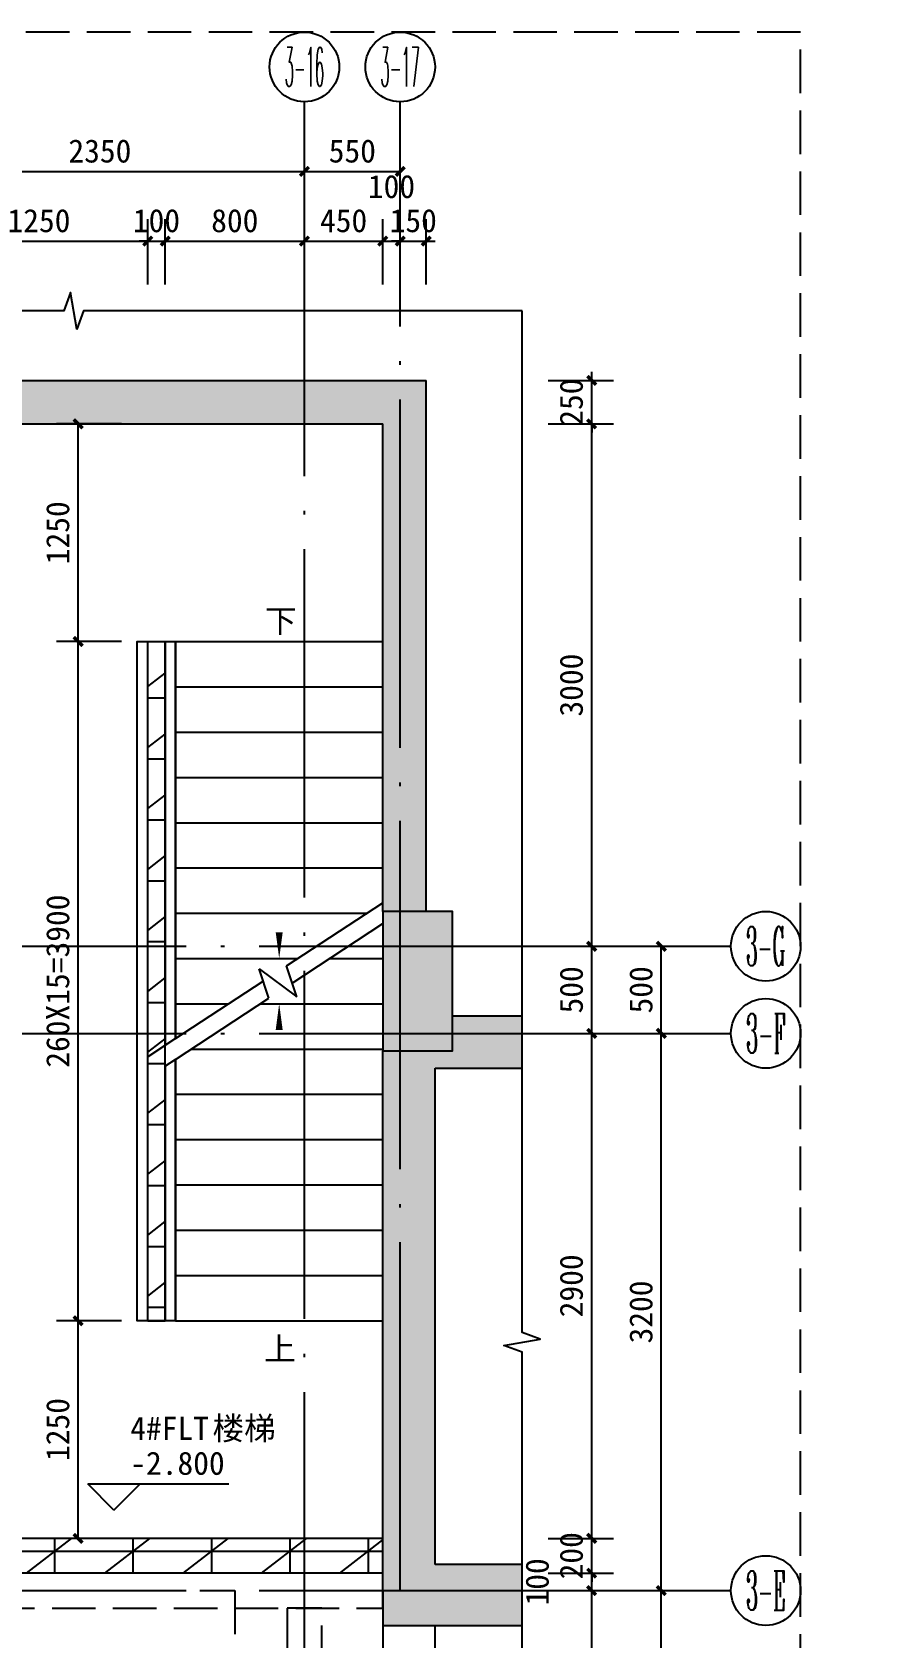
# Model space of a CAD drawing. Extents: x -10817 to 167545, y 26551 to 157048.
# Drawn here: x 18719 to 23583, y 119902 to 129124 of the extents above; entities that cross this region are included whole.
import ezdxf
from ezdxf.enums import TextEntityAlignment as Align
from ezdxf.xclip import XClip

# ---------------------------------------------------------------- set-up
doc = ezdxf.new("R2010")
doc.units = 0
doc.header["$LTSCALE"] = 1000
doc.header["$MEASUREMENT"] = 0
doc.header["$XCLIPFRAME"] = 0
doc.linetypes.add('DASH', pattern=[0.35, 0.25, -0.1])
doc.linetypes.add('DOTE', pattern=[2.42, 2, -0.2, 0.02, -0.2])
doc.layers.get('Defpoints').update_dxf_attribs({"color": 30, "linetype": 'DASH'})
for name, color, linetype in [('3#-夹层$0$A-ANNO-LEVL', 3, 'Continuous'), ('3#-夹层$0$A-ANNO-SYMB', 3, 'Continuous'), ('3#-夹层$0$A-ANNO-TEXT', 7, 'Continuous'), ('3#-夹层-墙体$0$3#-夹层$0$A-COLU-CONC-HATC', 204, 'Continuous'), ('3#-夹层-墙体$0$3#-夹层$0$A-DOOR', 51, 'Continuous'), ('3#-夹层-墙体$0$3#-夹层$0$A-FLOR-EVTR', 51, 'Continuous'), ('3#-夹层-墙体$0$3#-夹层$0$A-FLOR-STRS', 51, 'Continuous'), ('3#-夹层-墙体$0$3#-夹层$0$A-WALL-CONC', 9, 'Continuous'), ('3#-夹层-墙体$0$A-COLU-CONC', 7, 'Continuous'), ('3#-夹层-墙体$0$A-WALL-BLOK', 131, 'Continuous'), ('3#-夹层-墙体$0$A-WALL-INSL', 9, 'Continuous'), ('A-ANNO-AXIS-CIRC', 3, 'Continuous'), ('A-ANNO-AXIS-TEXT', 7, 'Continuous'), ('A-ANNO-DIMS', 3, 'Continuous'), ('A-ANNO-DOTE', 10, 'DOTE'), ('A-ANNO-SYMB', 3, 'Continuous'), ('AXIS_TEXT', 7, 'Continuous'), ('PUB_HATCH', 8, 'Continuous')]:
    doc.layers.add(name, color=color, linetype=linetype)
doc.styles.add('3#-夹层$0$_TCH_DIM', font='')
doc.styles.add('3#-夹层$0$Standard', font='')
doc.styles.add('_TCH_AXIS', font='COMPLEX', dxfattribs={"bigfont": 'GBCBIG'})
doc.styles.add('_TCH_DIM_T3', font='')
doc.styles.add('COMPLEX', font='COMPLEX')
doc.styles.get('3#-夹层$0$_TCH_DIM').set_extended_font_data('SimSun')
doc.styles.get('3#-夹层$0$Standard').set_extended_font_data('SimSun')
doc.styles.get('_TCH_DIM_T3').set_extended_font_data('SimSun')
doc.dimstyles.new('_TCH_ARCH&&50', dxfattribs={"dimtxt": 132.911392, "dimasz": 50, "dimexe": 125, "dimexo": 150, "dimgap": 50, "dimtad": 1, "dimdec": 0, "dimzin": 0, "dimdsep": 46, "dimtxsty": '_TCH_DIM_T3', "dimblk": 'ARCHTICK', "dimcen": 0.09, "dimclrt": 7, "dimazin": 2, "dimtfac": 1, "dimtdec": 0, "dimtix": 1, "dimtmove": 2, "dimatfit": 3, "dimfxl": 50, "dimtolj": 1, "dimtzin": 0, "dimarcsym": 0})
pattern_1 = [(0, (0, 0), (0, 350), []), (37.875, (400, 0), (-169.6153, 218.0767), []), (90, (400, 0), (-450, 3e-14), [])]

# ---------------------------------------------------------------- blocks, each defined once
blk = doc.blocks.new('3#-夹层-墙体$0$3#-夹层$0$A$C524E5E6F')
at = {"layer": '3#-夹层-墙体$0$3#-夹层$0$A-FLOR-EVTR'}
for points in [[(0, 0), (2200, 0), (2200, -2100), (0, -2100)], [(300, -200), (1900, -200), (1900, -1700), (300, -1700)], [(650, -1950), (1550, -1950), (1550, -1800), (650, -1800)]]:
    blk.add_lwpolyline(points, close=True, dxfattribs=at)
for points in [[(300, -1700), (1900, -200)], [(1900, -1700), (300, -200)]]:
    blk.add_lwpolyline(points, dxfattribs=at)
at = {"layer": 'Defpoints', "color": 5}
blk.add_lwpolyline([(300, 200), (1900, 200), (1900, 1700), (300, 1700)], close=True, dxfattribs=at)
blk = doc.blocks.new('_FZH')
blk.add_lwpolyline([(-0.5, -0.5), (0.5, -0.5), (0.5, 0.5), (-0.5, 0.5)], close=True)
at = {"layer": 'PUB_HATCH'}
blk.add_solid([(-0.5, -0.5), (0.5, -0.5), (-0.5, 0.5), (0.5, 0.5)], dxfattribs=at)
blk = doc.blocks.new('3#-夹层-墙体')
at = {"layer": '3#-夹层-墙体$0$3#-夹层$0$A-COLU-CONC-HATC'}
for points in [[(30283.3, 3583.3), (30400, 3500), (33000, 3500), (33250, 3750), (30300, 3750)], [(33000, 700), (33250, 700), (33250, 3750), (33000, 3500)], [(33400, 100), (33400, -100), (33230, -100), (33300, -200), (35849.7, -200), (35833, 0), (35699.7, 100)], [(33230, -100), (33000, -100), (33000, -3200), (33200, -3216.7), (33300, -3050), (33300, -200)], [(33300, -3400), (34000, -3400), (34000, -3050), (33300, -3050), (33200, -3216.7)], [(33000, -3200), (33000, -3400), (33300, -3400), (33200, -3216.7)]]:
    blk.add_hatch(color=256, dxfattribs=at).paths.add_polyline_path(points)
h = blk.add_hatch(dxfattribs=at)
h.set_pattern_fill('空心砖', color=256, scale=100, style=0)
h.set_pattern_definition(pattern_1)
h.paths.add_polyline_path([(31750, -1650), (31750, 2250), (31650, 2250), (31650, -1650)])
h = blk.add_hatch(dxfattribs=at)
h.set_pattern_fill('空心砖', color=256, scale=100, style=0)
h.set_pattern_definition(pattern_1)
h.paths.add_polyline_path([(33000, -2900), (30400, -2900), (30400, -3100), (33000, -3100)])
at = {"layer": '3#-夹层-墙体$0$3#-夹层$0$A-DOOR', "linetype": 'DASH'}
for p, q in [((33000, -3400), (33000, -4600)), ((33300, -4600), (33300, -3400))]:
    blk.add_line(p, q, dxfattribs=at)
at = {"layer": '3#-夹层-墙体$0$3#-夹层$0$A-FLOR-STRS'}
for p, q in [((31810, -30.2), (31810, 2250)), ((31810, 2250), (33000, 2250)), ((33000, 749.8), (33000, 2250)), ((31810, 1990), (33000, 1990)), ((31810, 1730), (33000, 1730)), ((31810, 1470), (33000, 1470)), ((31810, 1210), (33000, 1210)), ((31810, 950), (33000, 950)), ((32447.3, 387.5), (33000, 749.8)), ((31810, 690), (32908.8, 690)), ((32479.7, 289.1), (33000, 630.2)), ((31810, 430), (32512.1, 430)), ((32346.1, 201.6), (32290.2, 371.1)), ((32290.2, 371.1), (32505.7, 210.1)), ((32505.7, 210.1), (32447.3, 387.5)), ((32694.6, 430), (33000, 430)), ((31810, -30.2), (32313.7, 299.9)), ((31810, -149.8), (32346.1, 201.6)), ((31810, 170), (32115.5, 170)), ((32297.9, 170), (33000, 170)), ((31901.2, -90), (33000, -90)), ((31810, -1650), (31810, -149.8)), ((33000, -1650), (33000, -100)), ((31810, -350), (33000, -350)), ((31810, -610), (33000, -610)), ((31810, -870), (33000, -870)), ((31810, -1130), (33000, -1130)), ((31810, -1390), (33000, -1390)), ((31810, -1650), (33000, -1650))]:
    blk.add_line(p, q, dxfattribs=at)
blk.add_lwpolyline([(31810, -148.9), (31810, -1650), (31590, -1650), (31590, 2250), (31810, 2250), (31810, -33.5)], dxfattribs=at)
at = {"layer": '3#-夹层-墙体$0$3#-夹层$0$A-WALL-CONC'}
for p, q in [((30300, 3750), (33250, 3750)), ((33250, 700), (33250, 3750)), ((30400, 3500), (33000, 3500)), ((33000, 700), (33000, 3500)), ((33400, 100), (35699.7, 100)), ((33000, -3200), (33000, -100)), ((33300, -3050), (33300, -200)), ((33300, -200), (35849.7, -200)), ((34000, -3050), (33300, -3050)), ((33000, -3200), (33000, -3400)), ((33000, -3400), (33300, -3400)), ((33300, -3400), (34000, -3400))]:
    blk.add_line(p, q, dxfattribs=at)
at = {"layer": '3#-夹层-墙体$0$A-WALL-BLOK'}
for p, q in [((31650, -1650), (31650, 2250)), ((31650, 2250), (31750, 2250)), ((31750, -1650), (31750, 2250)), ((31650, -1650), (31750, -1650)), ((33000, -2900), (30400, -2900)), ((33000, -3100), (33000, -2900)), ((33000, -3100), (30400, -3100))]:
    blk.add_line(p, q, dxfattribs=at)
at = {"layer": '3#-夹层-墙体$0$A-WALL-INSL'}
for points in [[(31750, -189.1), (31750, -1650), (31650, -1650), (31650, 2250), (31750, 2250), (31750, -69.5)], [(31810, -30.2), (31650, -135.1)], [(31810, -149.8), (31750, -189.1)]]:
    blk.add_lwpolyline(points, dxfattribs=at)
at = {"layer": 'Defpoints', "elevation": 0}
for points in [[(29700, -3300), (33000, -3300), (33000, -3100), (29700, -3100)], [(32650, -3300), (32450, -3300), (32450, -4700), (32650, -4700)]]:
    blk.add_lwpolyline(points, close=True, dxfattribs=at)
at = {"xscale": -1}
blk.add_blockref('3#-夹层-墙体$0$3#-夹层$0$A$C524E5E6F', (32450, -4900, 0), dxfattribs=at)
at = {"layer": '3#-夹层-墙体$0$A-COLU-CONC', "xscale": 400, "yscale": 800, "zscale": 800}
blk.add_blockref('_FZH', (33200, 300), dxfattribs=at)
blk = doc.blocks.new('125-墙体')
at = {"layer": 'Defpoints'}
blk.add_lwpolyline([(8600, 100), (8600, -3300), (7850, -3300), (7850, -4700), (9150, -4700), (9150, -7200), (10350, -7200), (10350, -11200)], dxfattribs=at)
blk = doc.blocks.new('_ArchTick')
at = {"color": 0, "linetype": 'ByBlock', "const_width": 0.4}
blk.add_lwpolyline([(-0.5, -0.5), (0.5, 0.5)], dxfattribs=at)
blk = doc.blocks.new('*D3307')
at = {"layer": 'A-ANNO-DIMS', "color": 0, "lineweight": -2, "transparency": 16777216}
for p, q in [((19233.1, 121723.5), (18858.1, 121723.5)), ((18983.1, 120473.5), (18983.1, 121723.5)), ((19233.1, 120473.5), (18858.1, 120473.5))]:
    blk.add_line(p, q, dxfattribs=at)
at = {"layer": 'Defpoints', "color": 0, "transparency": 16777216}
for p in [(18983.1, 121723.5), (19383.1, 121723.5), (19383.1, 120473.5)]:
    blk.add_point(p, dxfattribs=at)
at = {"layer": 'A-ANNO-DIMS', "color": 0, "lineweight": -2, "transparency": 16777216, "xscale": 50, "yscale": 50, "zscale": 50}
for p, rotation in [((18983.1, 121723.5), 90), ((18983.1, 120473.5), 270)]:
    blk.add_blockref('_ArchTick', p, dxfattribs=dict(at, rotation=rotation))
at = {"layer": 'A-ANNO-DIMS', "color": 7, "transparency": 16777216, "insert": (18866.7, 121098.5), "char_height": 132.91, "attachment_point": 5, "rotation": 90, "style": '_TCH_DIM_T3'}
blk.add_mtext('\\A1;1250', dxfattribs=at)
blk = doc.blocks.new('*D3308')
at = {"layer": 'A-ANNO-DIMS', "color": 0, "lineweight": -2, "transparency": 16777216}
for p, q in [((19233.1, 125623.5), (18858.1, 125623.5)), ((18983.1, 121723.5), (18983.1, 125623.5)), ((19233.1, 121723.5), (18858.1, 121723.5))]:
    blk.add_line(p, q, dxfattribs=at)
at = {"layer": 'Defpoints', "color": 0, "transparency": 16777216}
for p in [(18983.1, 125623.5), (19383.1, 125623.5), (19383.1, 121723.5)]:
    blk.add_point(p, dxfattribs=at)
at = {"layer": 'A-ANNO-DIMS', "color": 0, "lineweight": -2, "transparency": 16777216, "xscale": 50, "yscale": 50, "zscale": 50}
for p, rotation in [((18983.1, 125623.5), 90), ((18983.1, 121723.5), 270)]:
    blk.add_blockref('_ArchTick', p, dxfattribs=dict(at, rotation=rotation))
at = {"layer": 'A-ANNO-DIMS', "color": 7, "transparency": 16777216, "insert": (18866.7, 123673.5), "char_height": 132.911, "attachment_point": 5, "rotation": 90, "style": '_TCH_DIM_T3'}
blk.add_mtext('\\A1;260X15=3900', dxfattribs=at)
blk = doc.blocks.new('*D3309')
at = {"layer": 'A-ANNO-DIMS', "color": 0, "lineweight": -2, "transparency": 16777216}
for p, q in [((19233.1, 126873.5), (18858.1, 126873.5)), ((18983.1, 125623.5), (18983.1, 126873.5)), ((19233.1, 125623.5), (18858.1, 125623.5))]:
    blk.add_line(p, q, dxfattribs=at)
at = {"layer": 'Defpoints', "color": 0, "transparency": 16777216}
for p in [(18983.1, 126873.5), (19383.1, 126873.5), (19383.1, 125623.5)]:
    blk.add_point(p, dxfattribs=at)
at = {"layer": 'A-ANNO-DIMS', "color": 0, "lineweight": -2, "transparency": 16777216, "xscale": 50, "yscale": 50, "zscale": 50}
for p, rotation in [((18983.1, 126873.5), 90), ((18983.1, 125623.5), 270)]:
    blk.add_blockref('_ArchTick', p, dxfattribs=dict(at, rotation=rotation))
at = {"layer": 'A-ANNO-DIMS', "color": 7, "transparency": 16777216, "insert": (18866.7, 126248.5), "char_height": 132.91, "attachment_point": 5, "rotation": 90, "style": '_TCH_DIM_T3'}
blk.add_mtext('\\A1;1250', dxfattribs=at)
blk = doc.blocks.new('*D3323')
at = {"layer": 'A-ANNO-DIMS', "color": 0, "lineweight": -2, "transparency": 16777216}
for p, q in [((18133.1, 127673.5), (18133.1, 128048.5)), ((19383.1, 127673.5), (19383.1, 128048.5)), ((18133.1, 127923.5), (19383.1, 127923.5))]:
    blk.add_line(p, q, dxfattribs=at)
at = {"layer": 'Defpoints', "color": 0, "transparency": 16777216}
for p in [(19383.1, 127923.5), (18133.1, 127523.5), (19383.1, 127523.5)]:
    blk.add_point(p, dxfattribs=at)
at = {"layer": 'A-ANNO-DIMS', "color": 0, "lineweight": -2, "transparency": 16777216, "xscale": 50, "yscale": 50, "zscale": 50, "rotation": 180}
blk.add_blockref('_ArchTick', (18133.1, 127923.5), dxfattribs=at)
at = {"layer": 'A-ANNO-DIMS', "color": 0, "lineweight": -2, "transparency": 16777216, "xscale": 50, "yscale": 50, "zscale": 50}
blk.add_blockref('_ArchTick', (19383.1, 127923.5), dxfattribs=at)
at = {"layer": 'A-ANNO-DIMS', "color": 7, "transparency": 16777216, "insert": (18758.1, 128040), "char_height": 132.91, "attachment_point": 5, "style": '_TCH_DIM_T3'}
blk.add_mtext('\\A1;1250', dxfattribs=at)
blk = doc.blocks.new('*D3324')
at = {"layer": 'A-ANNO-DIMS', "color": 0, "lineweight": -2, "transparency": 16777216}
for p, q in [((19383.1, 127673.5), (19383.1, 128048.5)), ((19483.1, 127673.5), (19483.1, 128048.5)), ((19383.1, 127923.5), (19333.1, 127923.5)), ((19383.1, 127923.5), (19483.1, 127923.5)), ((19483.1, 127923.5), (19533.1, 127923.5))]:
    blk.add_line(p, q, dxfattribs=at)
at = {"layer": 'Defpoints', "color": 0, "transparency": 16777216}
for p in [(19483.1, 127923.5), (19383.1, 127523.5), (19483.1, 127523.5)]:
    blk.add_point(p, dxfattribs=at)
at = {"layer": 'A-ANNO-DIMS', "color": 0, "lineweight": -2, "transparency": 16777216, "xscale": 50, "yscale": 50, "zscale": 50}
blk.add_blockref('_ArchTick', (19383.1, 127923.5), dxfattribs=at)
at = {"layer": 'A-ANNO-DIMS', "color": 0, "lineweight": -2, "transparency": 16777216, "xscale": 50, "yscale": 50, "zscale": 50, "rotation": 180}
blk.add_blockref('_ArchTick', (19483.1, 127923.5), dxfattribs=at)
at = {"layer": 'A-ANNO-DIMS', "color": 7, "transparency": 16777216, "insert": (19433.1, 128040), "char_height": 132.91, "attachment_point": 5, "style": '_TCH_DIM_T3'}
blk.add_mtext('\\A1;100', dxfattribs=at)
blk = doc.blocks.new('*D3325')
at = {"layer": 'A-ANNO-DIMS', "color": 0, "lineweight": -2, "transparency": 16777216}
for p, q in [((19483.1, 127673.5), (19483.1, 128048.5)), ((20283.1, 127673.5), (20283.1, 128048.5)), ((19483.1, 127923.5), (20283.1, 127923.5))]:
    blk.add_line(p, q, dxfattribs=at)
at = {"layer": 'Defpoints', "color": 0, "transparency": 16777216}
for p in [(20283.1, 127923.5), (19483.1, 127523.5), (20283.1, 127523.5)]:
    blk.add_point(p, dxfattribs=at)
at = {"layer": 'A-ANNO-DIMS', "color": 0, "lineweight": -2, "transparency": 16777216, "xscale": 50, "yscale": 50, "zscale": 50, "rotation": 180}
blk.add_blockref('_ArchTick', (19483.1, 127923.5), dxfattribs=at)
at = {"layer": 'A-ANNO-DIMS', "color": 0, "lineweight": -2, "transparency": 16777216, "xscale": 50, "yscale": 50, "zscale": 50}
blk.add_blockref('_ArchTick', (20283.1, 127923.5), dxfattribs=at)
at = {"layer": 'A-ANNO-DIMS', "color": 7, "transparency": 16777216, "insert": (19883.1, 128040), "char_height": 132.91, "attachment_point": 5, "style": '_TCH_DIM_T3'}
blk.add_mtext('\\A1;800', dxfattribs=at)
blk = doc.blocks.new('*D3326')
at = {"layer": 'A-ANNO-DIMS', "color": 0, "lineweight": -2, "transparency": 16777216}
for p, q in [((20283.1, 127673.5), (20283.1, 128048.5)), ((20733.1, 127673.5), (20733.1, 128048.5)), ((20283.1, 127923.5), (20733.1, 127923.5))]:
    blk.add_line(p, q, dxfattribs=at)
at = {"layer": 'Defpoints', "color": 0, "transparency": 16777216}
for p in [(20733.1, 127923.5), (20283.1, 127523.5), (20733.1, 127523.5)]:
    blk.add_point(p, dxfattribs=at)
at = {"layer": 'A-ANNO-DIMS', "color": 0, "lineweight": -2, "transparency": 16777216, "xscale": 50, "yscale": 50, "zscale": 50, "rotation": 180}
blk.add_blockref('_ArchTick', (20283.1, 127923.5), dxfattribs=at)
at = {"layer": 'A-ANNO-DIMS', "color": 0, "lineweight": -2, "transparency": 16777216, "xscale": 50, "yscale": 50, "zscale": 50}
blk.add_blockref('_ArchTick', (20733.1, 127923.5), dxfattribs=at)
at = {"layer": 'A-ANNO-DIMS', "color": 7, "transparency": 16777216, "insert": (20508.1, 128040), "char_height": 132.91, "attachment_point": 5, "style": '_TCH_DIM_T3'}
blk.add_mtext('\\A1;450', dxfattribs=at)
blk = doc.blocks.new('*D3327')
at = {"layer": 'A-ANNO-DIMS', "color": 0, "lineweight": -2, "transparency": 16777216}
for p, q in [((20733.1, 127673.5), (20733.1, 128048.5)), ((20833.1, 127673.5), (20833.1, 128048.5)), ((20733.1, 127923.5), (20833.1, 127923.5))]:
    blk.add_line(p, q, dxfattribs=at)
at = {"layer": 'Defpoints', "color": 0, "transparency": 16777216}
for p in [(20833.1, 127923.5), (20733.1, 127523.5), (20833.1, 127523.5)]:
    blk.add_point(p, dxfattribs=at)
at = {"layer": 'A-ANNO-DIMS', "color": 0, "lineweight": -2, "transparency": 16777216, "xscale": 50, "yscale": 50, "zscale": 50, "rotation": 180}
blk.add_blockref('_ArchTick', (20733.1, 127923.5), dxfattribs=at)
at = {"layer": 'A-ANNO-DIMS', "color": 0, "lineweight": -2, "transparency": 16777216, "xscale": 50, "yscale": 50, "zscale": 50}
blk.add_blockref('_ArchTick', (20833.1, 127923.5), dxfattribs=at)
at = {"layer": 'A-ANNO-DIMS', "color": 7, "transparency": 16777216, "insert": (20783.1, 128236), "char_height": 132.91, "attachment_point": 5, "style": '_TCH_DIM_T3'}
blk.add_mtext('\\A1;100', dxfattribs=at)
blk = doc.blocks.new('*D3328')
at = {"layer": 'A-ANNO-DIMS', "color": 0, "lineweight": -2, "transparency": 16777216}
for p, q in [((20833.1, 127673.5), (20833.1, 128048.5)), ((20983.1, 127673.5), (20983.1, 128048.5)), ((20833.1, 127923.5), (20783.1, 127923.5)), ((20833.1, 127923.5), (20983.1, 127923.5)), ((20983.1, 127923.5), (21033.1, 127923.5))]:
    blk.add_line(p, q, dxfattribs=at)
at = {"layer": 'Defpoints', "color": 0, "transparency": 16777216}
for p in [(20983.1, 127923.5), (20833.1, 127523.5), (20983.1, 127523.5)]:
    blk.add_point(p, dxfattribs=at)
at = {"layer": 'A-ANNO-DIMS', "color": 0, "lineweight": -2, "transparency": 16777216, "xscale": 50, "yscale": 50, "zscale": 50}
blk.add_blockref('_ArchTick', (20833.1, 127923.5), dxfattribs=at)
at = {"layer": 'A-ANNO-DIMS', "color": 0, "lineweight": -2, "transparency": 16777216, "xscale": 50, "yscale": 50, "zscale": 50, "rotation": 180}
blk.add_blockref('_ArchTick', (20983.1, 127923.5), dxfattribs=at)
at = {"layer": 'A-ANNO-DIMS', "color": 7, "transparency": 16777216, "insert": (20908.1, 128040), "char_height": 132.91, "attachment_point": 5, "style": '_TCH_DIM_T3'}
blk.add_mtext('\\A1;150', dxfattribs=at)
blk = doc.blocks.new('*D3338')
at = {"layer": 'A-ANNO-DIMS', "color": 0, "lineweight": -2, "transparency": 16777216}
for p, q in [((17933.1, 128073.5), (17933.1, 128448.5)), ((20283.1, 128073.5), (20283.1, 128448.5)), ((17933.1, 128323.5), (20283.1, 128323.5))]:
    blk.add_line(p, q, dxfattribs=at)
at = {"layer": 'Defpoints', "color": 0, "transparency": 16777216}
for p in [(20283.1, 128323.5), (17933.1, 127923.5), (20283.1, 127923.5)]:
    blk.add_point(p, dxfattribs=at)
at = {"layer": 'A-ANNO-DIMS', "color": 0, "lineweight": -2, "transparency": 16777216, "xscale": 50, "yscale": 50, "zscale": 50, "rotation": 180}
blk.add_blockref('_ArchTick', (17933.1, 128323.5), dxfattribs=at)
at = {"layer": 'A-ANNO-DIMS', "color": 0, "lineweight": -2, "transparency": 16777216, "xscale": 50, "yscale": 50, "zscale": 50}
blk.add_blockref('_ArchTick', (20283.1, 128323.5), dxfattribs=at)
at = {"layer": 'A-ANNO-DIMS', "color": 7, "transparency": 16777216, "insert": (19108.1, 128440), "char_height": 132.91, "attachment_point": 5, "style": '_TCH_DIM_T3'}
blk.add_mtext('\\A1;2350', dxfattribs=at)
blk = doc.blocks.new('*D3339')
at = {"layer": 'A-ANNO-DIMS', "color": 0, "lineweight": -2, "transparency": 16777216}
for p, q in [((20283.1, 128073.5), (20283.1, 128448.5)), ((20833.1, 128073.5), (20833.1, 128448.5)), ((20283.1, 128323.5), (20833.1, 128323.5))]:
    blk.add_line(p, q, dxfattribs=at)
at = {"layer": 'Defpoints', "color": 0, "transparency": 16777216}
for p in [(20833.1, 128323.5), (20283.1, 127923.5), (20833.1, 127923.5)]:
    blk.add_point(p, dxfattribs=at)
at = {"layer": 'A-ANNO-DIMS', "color": 0, "lineweight": -2, "transparency": 16777216, "xscale": 50, "yscale": 50, "zscale": 50, "rotation": 180}
blk.add_blockref('_ArchTick', (20283.1, 128323.5), dxfattribs=at)
at = {"layer": 'A-ANNO-DIMS', "color": 0, "lineweight": -2, "transparency": 16777216, "xscale": 50, "yscale": 50, "zscale": 50}
blk.add_blockref('_ArchTick', (20833.1, 128323.5), dxfattribs=at)
at = {"layer": 'A-ANNO-DIMS', "color": 7, "transparency": 16777216, "insert": (20558.1, 128440), "char_height": 132.91, "attachment_point": 5, "style": '_TCH_DIM_T3'}
blk.add_mtext('\\A1;550', dxfattribs=at)
blk = doc.blocks.new('*D3342')
at = {"layer": 'A-ANNO-DIMS', "color": 0, "lineweight": -2, "transparency": 16777216}
for p, q in [((22083.1, 120173.5), (22458.1, 120173.5)), ((22333.1, 118573.5), (22333.1, 120173.5)), ((22083.1, 118573.5), (22458.1, 118573.5))]:
    blk.add_line(p, q, dxfattribs=at)
at = {"layer": 'Defpoints', "color": 0, "transparency": 16777216}
for p in [(21933.1, 120173.5), (22333.1, 120173.5), (21933.1, 118573.5)]:
    blk.add_point(p, dxfattribs=at)
at = {"layer": 'A-ANNO-DIMS', "color": 0, "lineweight": -2, "transparency": 16777216, "xscale": 50, "yscale": 50, "zscale": 50}
for p, rotation in [((22333.1, 120173.5), 90), ((22333.1, 118573.5), 270)]:
    blk.add_blockref('_ArchTick', p, dxfattribs=dict(at, rotation=rotation))
at = {"layer": 'A-ANNO-DIMS', "color": 7, "transparency": 16777216, "insert": (22216.7, 119373.5), "char_height": 132.91, "attachment_point": 5, "rotation": 90, "style": '_TCH_DIM_T3'}
blk.add_mtext('\\A1;1600', dxfattribs=at)
blk = doc.blocks.new('*D3343')
at = {"layer": 'A-ANNO-DIMS', "color": 0, "lineweight": -2, "transparency": 16777216}
for p, q in [((22083.1, 123373.5), (22458.1, 123373.5)), ((22333.1, 120173.5), (22333.1, 123373.5)), ((22083.1, 120173.5), (22458.1, 120173.5))]:
    blk.add_line(p, q, dxfattribs=at)
at = {"layer": 'Defpoints', "color": 0, "transparency": 16777216}
for p in [(21933.1, 123373.5), (22333.1, 123373.5), (21933.1, 120173.5)]:
    blk.add_point(p, dxfattribs=at)
at = {"layer": 'A-ANNO-DIMS', "color": 0, "lineweight": -2, "transparency": 16777216, "xscale": 50, "yscale": 50, "zscale": 50}
for p, rotation in [((22333.1, 123373.5), 90), ((22333.1, 120173.5), 270)]:
    blk.add_blockref('_ArchTick', p, dxfattribs=dict(at, rotation=rotation))
at = {"layer": 'A-ANNO-DIMS', "color": 7, "transparency": 16777216, "insert": (22216.7, 121773.5), "char_height": 132.91, "attachment_point": 5, "rotation": 90, "style": '_TCH_DIM_T3'}
blk.add_mtext('\\A1;3200', dxfattribs=at)
blk = doc.blocks.new('*D3344')
at = {"layer": 'A-ANNO-DIMS', "color": 0, "lineweight": -2, "transparency": 16777216}
for p, q in [((22083.1, 123873.5), (22458.1, 123873.5)), ((22333.1, 123373.5), (22333.1, 123873.5)), ((22083.1, 123373.5), (22458.1, 123373.5))]:
    blk.add_line(p, q, dxfattribs=at)
at = {"layer": 'Defpoints', "color": 0, "transparency": 16777216}
for p in [(21933.1, 123873.5), (22333.1, 123873.5), (21933.1, 123373.5)]:
    blk.add_point(p, dxfattribs=at)
at = {"layer": 'A-ANNO-DIMS', "color": 0, "lineweight": -2, "transparency": 16777216, "xscale": 50, "yscale": 50, "zscale": 50}
for p, rotation in [((22333.1, 123873.5), 90), ((22333.1, 123373.5), 270)]:
    blk.add_blockref('_ArchTick', p, dxfattribs=dict(at, rotation=rotation))
at = {"layer": 'A-ANNO-DIMS', "color": 7, "transparency": 16777216, "insert": (22216.7, 123623.5), "char_height": 132.91, "attachment_point": 5, "rotation": 90, "style": '_TCH_DIM_T3'}
blk.add_mtext('\\A1;500', dxfattribs=at)
blk = doc.blocks.new('*D3351')
at = {"layer": 'A-ANNO-DIMS', "color": 0, "lineweight": -2, "transparency": 16777216}
for p, q in [((21683.1, 120173.5), (22058.1, 120173.5)), ((21933.1, 118673.5), (21933.1, 120173.5)), ((21683.1, 118673.5), (22058.1, 118673.5))]:
    blk.add_line(p, q, dxfattribs=at)
at = {"layer": 'Defpoints', "color": 0, "transparency": 16777216}
for p in [(21533.1, 120173.5), (21933.1, 120173.5), (21533.1, 118673.5)]:
    blk.add_point(p, dxfattribs=at)
at = {"layer": 'A-ANNO-DIMS', "color": 0, "lineweight": -2, "transparency": 16777216, "xscale": 50, "yscale": 50, "zscale": 50}
for p, rotation in [((21933.1, 120173.5), 90), ((21933.1, 118673.5), 270)]:
    blk.add_blockref('_ArchTick', p, dxfattribs=dict(at, rotation=rotation))
at = {"layer": 'A-ANNO-DIMS', "color": 7, "transparency": 16777216, "insert": (21816.7, 119423.5), "char_height": 132.91, "attachment_point": 5, "rotation": 90, "style": '_TCH_DIM_T3'}
blk.add_mtext('\\A1;1500', dxfattribs=at)
blk = doc.blocks.new('*D3352')
at = {"layer": 'A-ANNO-DIMS', "color": 0, "lineweight": -2, "transparency": 16777216}
for p, q in [((21683.1, 120273.5), (22058.1, 120273.5)), ((21933.1, 120173.5), (21933.1, 120273.5)), ((21683.1, 120173.5), (22058.1, 120173.5))]:
    blk.add_line(p, q, dxfattribs=at)
at = {"layer": 'Defpoints', "color": 0, "transparency": 16777216}
for p in [(21533.1, 120273.5), (21933.1, 120273.5), (21533.1, 120173.5)]:
    blk.add_point(p, dxfattribs=at)
at = {"layer": 'A-ANNO-DIMS', "color": 0, "lineweight": -2, "transparency": 16777216, "xscale": 50, "yscale": 50, "zscale": 50}
for p, rotation in [((21933.1, 120273.5), 90), ((21933.1, 120173.5), 270)]:
    blk.add_blockref('_ArchTick', p, dxfattribs=dict(at, rotation=rotation))
at = {"layer": 'A-ANNO-DIMS', "color": 7, "transparency": 16777216, "insert": (21620.6, 120223.5), "char_height": 132.91, "attachment_point": 5, "rotation": 90, "style": '_TCH_DIM_T3'}
blk.add_mtext('\\A1;100', dxfattribs=at)
blk = doc.blocks.new('*D3353')
at = {"layer": 'A-ANNO-DIMS', "color": 0, "lineweight": -2, "transparency": 16777216}
for p, q in [((21683.1, 120473.5), (22058.1, 120473.5)), ((21933.1, 120473.5), (21933.1, 120523.5)), ((21933.1, 120273.5), (21933.1, 120473.5)), ((21683.1, 120273.5), (22058.1, 120273.5)), ((21933.1, 120273.5), (21933.1, 120223.5))]:
    blk.add_line(p, q, dxfattribs=at)
at = {"layer": 'Defpoints', "color": 0, "transparency": 16777216}
for p in [(21533.1, 120473.5), (21933.1, 120473.5), (21533.1, 120273.5)]:
    blk.add_point(p, dxfattribs=at)
at = {"layer": 'A-ANNO-DIMS', "color": 0, "lineweight": -2, "transparency": 16777216, "xscale": 50, "yscale": 50, "zscale": 50}
for p, rotation in [((21933.1, 120473.5), 270), ((21933.1, 120273.5), 90)]:
    blk.add_blockref('_ArchTick', p, dxfattribs=dict(at, rotation=rotation))
at = {"layer": 'A-ANNO-DIMS', "color": 7, "transparency": 16777216, "insert": (21816.7, 120373.5), "char_height": 132.91, "attachment_point": 5, "rotation": 90, "style": '_TCH_DIM_T3'}
blk.add_mtext('\\A1;200', dxfattribs=at)
blk = doc.blocks.new('*D3354')
at = {"layer": 'A-ANNO-DIMS', "color": 0, "lineweight": -2, "transparency": 16777216}
for p, q in [((21683.1, 123373.5), (22058.1, 123373.5)), ((21933.1, 120473.5), (21933.1, 123373.5)), ((21683.1, 120473.5), (22058.1, 120473.5))]:
    blk.add_line(p, q, dxfattribs=at)
at = {"layer": 'Defpoints', "color": 0, "transparency": 16777216}
for p in [(21533.1, 123373.5), (21933.1, 123373.5), (21533.1, 120473.5)]:
    blk.add_point(p, dxfattribs=at)
at = {"layer": 'A-ANNO-DIMS', "color": 0, "lineweight": -2, "transparency": 16777216, "xscale": 50, "yscale": 50, "zscale": 50}
for p, rotation in [((21933.1, 123373.5), 90), ((21933.1, 120473.5), 270)]:
    blk.add_blockref('_ArchTick', p, dxfattribs=dict(at, rotation=rotation))
at = {"layer": 'A-ANNO-DIMS', "color": 7, "transparency": 16777216, "insert": (21816.7, 121923.5), "char_height": 132.91, "attachment_point": 5, "rotation": 90, "style": '_TCH_DIM_T3'}
blk.add_mtext('\\A1;2900', dxfattribs=at)
blk = doc.blocks.new('*D3355')
at = {"layer": 'A-ANNO-DIMS', "color": 0, "lineweight": -2, "transparency": 16777216}
for p, q in [((21683.1, 123873.5), (22058.1, 123873.5)), ((21933.1, 123373.5), (21933.1, 123873.5)), ((21683.1, 123373.5), (22058.1, 123373.5))]:
    blk.add_line(p, q, dxfattribs=at)
at = {"layer": 'Defpoints', "color": 0, "transparency": 16777216}
for p in [(21533.1, 123873.5), (21933.1, 123873.5), (21533.1, 123373.5)]:
    blk.add_point(p, dxfattribs=at)
at = {"layer": 'A-ANNO-DIMS', "color": 0, "lineweight": -2, "transparency": 16777216, "xscale": 50, "yscale": 50, "zscale": 50}
for p, rotation in [((21933.1, 123873.5), 90), ((21933.1, 123373.5), 270)]:
    blk.add_blockref('_ArchTick', p, dxfattribs=dict(at, rotation=rotation))
at = {"layer": 'A-ANNO-DIMS', "color": 7, "transparency": 16777216, "insert": (21816.7, 123623.5), "char_height": 132.91, "attachment_point": 5, "rotation": 90, "style": '_TCH_DIM_T3'}
blk.add_mtext('\\A1;500', dxfattribs=at)
blk = doc.blocks.new('*D3356')
at = {"layer": 'A-ANNO-DIMS', "color": 0, "lineweight": -2, "transparency": 16777216}
for p, q in [((21683.1, 126873.5), (22058.1, 126873.5)), ((21933.1, 123873.5), (21933.1, 126873.5)), ((21683.1, 123873.5), (22058.1, 123873.5))]:
    blk.add_line(p, q, dxfattribs=at)
at = {"layer": 'Defpoints', "color": 0, "transparency": 16777216}
for p in [(21533.1, 126873.5), (21933.1, 126873.5), (21533.1, 123873.5)]:
    blk.add_point(p, dxfattribs=at)
at = {"layer": 'A-ANNO-DIMS', "color": 0, "lineweight": -2, "transparency": 16777216, "xscale": 50, "yscale": 50, "zscale": 50}
for p, rotation in [((21933.1, 126873.5), 90), ((21933.1, 123873.5), 270)]:
    blk.add_blockref('_ArchTick', p, dxfattribs=dict(at, rotation=rotation))
at = {"layer": 'A-ANNO-DIMS', "color": 7, "transparency": 16777216, "insert": (21816.7, 125373.5), "char_height": 132.91, "attachment_point": 5, "rotation": 90, "style": '_TCH_DIM_T3'}
blk.add_mtext('\\A1;3000', dxfattribs=at)
blk = doc.blocks.new('*D3357')
at = {"layer": 'A-ANNO-DIMS', "color": 0, "lineweight": -2, "transparency": 16777216}
for p, q in [((21933.1, 127123.5), (21933.1, 127173.5)), ((21683.1, 127123.5), (22058.1, 127123.5)), ((21933.1, 126873.5), (21933.1, 127123.5)), ((21683.1, 126873.5), (22058.1, 126873.5)), ((21933.1, 126873.5), (21933.1, 126823.5))]:
    blk.add_line(p, q, dxfattribs=at)
at = {"layer": 'Defpoints', "color": 0, "transparency": 16777216}
for p in [(21533.1, 127123.5), (21933.1, 127123.5), (21533.1, 126873.5)]:
    blk.add_point(p, dxfattribs=at)
at = {"layer": 'A-ANNO-DIMS', "color": 0, "lineweight": -2, "transparency": 16777216, "xscale": 50, "yscale": 50, "zscale": 50}
for p, rotation in [((21933.1, 127123.5), 270), ((21933.1, 126873.5), 90)]:
    blk.add_blockref('_ArchTick', p, dxfattribs=dict(at, rotation=rotation))
at = {"layer": 'A-ANNO-DIMS', "color": 7, "transparency": 16777216, "insert": (21816.7, 126998.5), "char_height": 132.91, "attachment_point": 5, "rotation": 90, "style": '_TCH_DIM_T3'}
blk.add_mtext('\\A1;250', dxfattribs=at)
blk = doc.blocks.new('_AXISO')
blk.add_circle((0, 0), 0.5)
at = {"layer": 'AXIS_TEXT', "style": 'COMPLEX', "width": 1.041667}
blk.add_attdef('A', text='', height=0.56, dxfattribs=at).set_placement((-0.25, -0.28), (0.25, -0.28), align=Align.FIT)

msp = doc.modelspace()

# ---------------------------------------------------------------- linework, layer by layer
at = {"layer": '3#-夹层$0$A-ANNO-LEVL'}
for p, q in [((19189, 120636), (19039, 120786)), ((19039, 120786), (19849.1, 120786)), ((19189, 120636), (19339, 120786))]:
    msp.add_line(p, q, dxfattribs=at)
at = {"layer": '3#-夹层$0$A-ANNO-SYMB'}
for points in [[(20138.1, 125623.5, 0, 0, 0), (20138.1, 123803.5, 0, 40, 0), (20138.1, 123953.5, 0, 0, 0)], [(20138.1, 121723.5, 0, 0, 0), (20138.1, 123543.5, 0, 40, 0), (20138.1, 123393.5, 0, 0, 0)]]:
    msp.add_lwpolyline(points, format="xyseb", dxfattribs=at)
at = {"layer": 'A-ANNO-AXIS-CIRC'}
for p, q in [((20283.1, 127523.5), (20283.1, 128723.5)), ((20833.1, 127523.5), (20833.1, 128723.5)), ((21533.1, 123873.5), (22733.1, 123873.5)), ((21533.1, 123373.5), (22733.1, 123373.5)), ((21533.1, 120173.5), (22733.1, 120173.5))]:
    msp.add_line(p, q, dxfattribs=at)
at = {"layer": 'A-ANNO-DOTE'}
for points in [[(20283.1, 114473.5), (20283.1, 128723.5)], [(20833.1, 120173.5), (20833.1, 128723.5)], [(15183.1, 123873.5), (22733.1, 123873.5)], [(15183.1, 123373.5), (22733.1, 123373.5)], [(15183.1, 120173.5), (22733.1, 120173.5)]]:
    msp.add_lwpolyline(points, dxfattribs=at)
at = {"layer": 'A-ANNO-SYMB'}
for points in [[(21533.1, 127523.5), (19014.4, 127523.5), (18976.2, 127418.5), (18939.1, 127628.5), (18901.9, 127523.5), (16383.1, 127523.5)], [(21533.1, 115673.5), (21533.1, 121542.3), (21428.1, 121580.5), (21638.1, 121617.5), (21533.1, 121654.8), (21533.1, 127523.5)]]:
    msp.add_lwpolyline(points, dxfattribs=at)
at = {"layer": 'Defpoints'}
msp.add_lwpolyline([(23133.1, 129123.5), (14783.1, 129123.5), (14783.1, 114073.5), (23133.1, 114073.5)], close=True, dxfattribs=at)

# ---------------------------------------------------------------- block references
ref = msp.add_blockref('3#-夹层-墙体', (-12266.9, 123373.5))
XClip(ref).set_block_clipping_path([(28650, -7700), (33800, 4150)])
ref = msp.add_blockref('125-墙体', (30855.7, 122039.7), dxfattribs=dict(xscale=-1))
XClip(ref).set_block_clipping_path([(14349.5628195783, -13749.9393994769), (9449.8279141187, -13750.0010512947), (9449.8279141187, -10600.0050330421), (14349.5628195783, -10599.9433812243)])
at = {"layer": 'A-ANNO-AXIS-CIRC'}
ref = msp.add_blockref('_AXISO', (20283.1, 128923.5), dxfattribs=dict(at, xscale=400, yscale=400, zscale=400))
ref.add_attrib('A', '3-16', dxfattribs={"layer": 'A-ANNO-AXIS-TEXT', "height": 226.27, "style": '_TCH_AXIS', "width": 0.283784}).set_placement((20170, 128810.4), (20396.3, 128810.4), align=Align.FIT)
ref = msp.add_blockref('_AXISO', (20833.1, 128923.5), dxfattribs=dict(at, xscale=400, yscale=400, zscale=400))
ref.add_attrib('A', '3-17', dxfattribs={"layer": 'A-ANNO-AXIS-TEXT', "height": 226.27, "style": '_TCH_AXIS', "width": 0.283784}).set_placement((20720, 128810.4), (20946.3, 128810.4), align=Align.FIT)
ref = msp.add_blockref('_AXISO', (22933.1, 123873.5), dxfattribs=dict(at, xscale=400, yscale=400, zscale=400))
ref.add_attrib('A', '3-G', dxfattribs={"layer": 'A-ANNO-AXIS-TEXT', "height": 226.27, "style": '_TCH_AXIS', "width": 0.333333}).set_placement((22820, 123760.4), (23046.3, 123760.4), align=Align.FIT)
ref = msp.add_blockref('_AXISO', (22933.1, 123373.5), dxfattribs=dict(at, xscale=400, yscale=400, zscale=400))
ref.add_attrib('A', '3-F', dxfattribs={"layer": 'A-ANNO-AXIS-TEXT', "height": 226.27, "style": '_TCH_AXIS', "width": 0.344262}).set_placement((22820, 123260.4), (23046.3, 123260.4), align=Align.FIT)
ref = msp.add_blockref('_AXISO', (22933.1, 120173.5), dxfattribs=dict(at, xscale=400, yscale=400, zscale=400))
ref.add_attrib('A', '3-E', dxfattribs={"layer": 'A-ANNO-AXIS-TEXT', "height": 226.27, "style": '_TCH_AXIS', "width": 0.344262}).set_placement((22820, 120060.4), (23046.3, 120060.4), align=Align.FIT)

# ---------------------------------------------------------------- texts
at = {"layer": '3#-夹层$0$A-ANNO-TEXT', "color": 7, "style": '3#-夹层$0$_TCH_DIM'}
for s, height, p in [('下', 132.9, (20056.5, 125676)), ('上', 132.9, (20052.1, 121496)), ('-2.800', 132.91, (19282.5, 120838.5))]:
    msp.add_text(s, height=height, dxfattribs=at).set_placement(p)
at = {"layer": '3#-夹层$0$A-ANNO-TEXT', "style": '3#-夹层$0$Standard'}
for s, p in [('楼梯', (19755.1, 121038.5)), ('4#FLT', (19282.5, 121038.5))]:
    msp.add_text(s, height=132.91, dxfattribs=at).set_placement(p)

# ---------------------------------------------------------------- dimensions: what is measured, and where the dimension line sits
at = {"layer": 'A-ANNO-DIMS'}
for p1, p2, distance, picture, middle in [((17933.1, 127923.5), (20283.1, 127923.5), 400, '*D3338', (19108.1, 128440)), ((20283.1, 127923.5), (20833.1, 127923.5), 400, '*D3339', (20558.1, 128440)), ((18133.1, 127523.5), (19383.1, 127523.5), 400, '*D3323', (18758.1, 128040)), ((19383.1, 127523.5), (19483.1, 127523.5), 400, '*D3324', (19433.1, 128040)), ((19483.1, 127523.5), (20283.1, 127523.5), 400, '*D3325', (19883.1, 128040)), ((20283.1, 127523.5), (20733.1, 127523.5), 400, '*D3326', (20508.1, 128040)), ((20833.1, 127523.5), (20983.1, 127523.5), 400, '*D3328', (20908.1, 128040)), ((21533.1, 126873.5), (21533.1, 127123.5), -400, '*D3357', (21816.7, 126998.5)), ((19383.1, 125623.5), (19383.1, 126873.5), 400, '*D3309', (18866.7, 126248.5)), ((21533.1, 123873.5), (21533.1, 126873.5), -400, '*D3356', (21816.7, 125373.5)), ((21533.1, 123373.5), (21533.1, 123873.5), -400, '*D3355', (21816.7, 123623.5)), ((21933.1, 123373.5), (21933.1, 123873.5), -400, '*D3344', (22216.7, 123623.5)), ((21533.1, 120473.5), (21533.1, 123373.5), -400, '*D3354', (21816.7, 121923.5)), ((21933.1, 120173.5), (21933.1, 123373.5), -400, '*D3343', (22216.7, 121773.5)), ((19383.1, 120473.5), (19383.1, 121723.5), 400, '*D3307', (18866.7, 121098.5)), ((21533.1, 120273.5), (21533.1, 120473.5), -400, '*D3353', (21816.7, 120373.5)), ((21533.1, 118673.5), (21533.1, 120173.5), -400, '*D3351', (21816.7, 119423.5)), ((21933.1, 118573.5), (21933.1, 120173.5), -400, '*D3342', (22216.7, 119373.5))]:
    dim = msp.add_aligned_dim(p1=p1, p2=p2, distance=distance, dimstyle='_TCH_ARCH&&50', dxfattribs=at)
    dim.commit()
    dim.dimension.update_dxf_attribs({"geometry": picture, "text_midpoint": middle})
for base, p1, p2, angle, picture, middle in [((20833.1, 127923.5), (20733.1, 127523.5), (20833.1, 127523.5), 0, '*D3327', (20783.1, 128236)), ((21933.1, 120273.5), (21533.1, 120173.5), (21533.1, 120273.5), 90, '*D3352', (21620.6, 120223.5))]:
    dim = msp.add_linear_dim(base=base, p1=p1, p2=p2, angle=angle, dimstyle='_TCH_ARCH&&50', dxfattribs=at)
    dim.commit()
    dim.dimension.update_dxf_attribs({"geometry": picture, "text_midpoint": middle, "dimtype": 161})
dim = msp.add_aligned_dim(p1=(19383.1, 121723.5), p2=(19383.1, 125623.5), distance=400, text='260X15=3900', dimstyle='_TCH_ARCH&&50', dxfattribs=at)
dim.commit()
dim.dimension.update_dxf_attribs({"geometry": '*D3308', "text_midpoint": (18866.7, 123673.5)})

doc.saveas('drawing.dxf')
